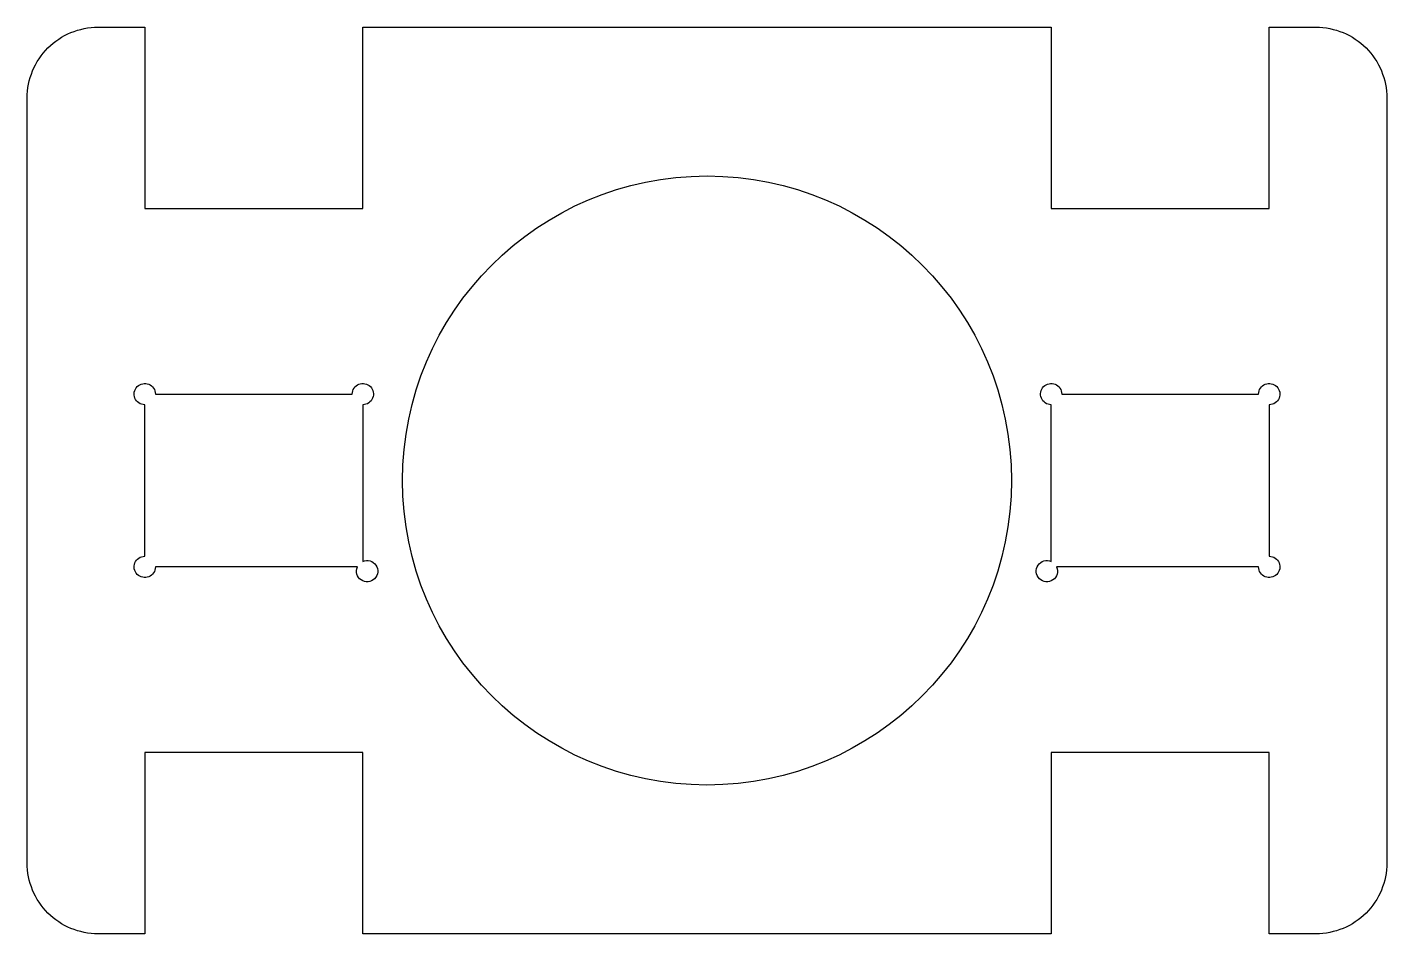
# Model space of a CAD drawing. Header units: millimetres. Extents: x -24 to 24, y -16 to 16.
import ezdxf

# ---------------------------------------------------------------- set-up
doc = ezdxf.new("R2010")
doc.units = ezdxf.units.MM
doc.layers.get('0').update_dxf_attribs({"linetype": 'CONTINUOUS'})

msp = doc.modelspace()

# ---------------------------------------------------------------- linework, layer by layer
for points in [[(24, -13.5, -0.414214), (21.5, -16), (19.85, -16), (19.85, -9.6), (12.15, -9.6), (12.15, -16), (-12.15, -16), (-12.15, -9.6), (-19.85, -9.6), (-19.85, -16), (-21.5, -16, -0.414214), (-24, -13.5), (-24, 13.5, -0.414214), (-21.5, 16), (-19.85, 16), (-19.85, 9.6), (-12.15, 9.6), (-12.15, 16), (12.15, 16), (12.15, 9.6), (19.85, 9.6), (19.85, 16), (21.5, 16, -0.414214), (24, 13.5)], [(-19.475, -3.05, -2.414214), (-19.85, -2.675), (-19.85, 2.675, -2.414214), (-19.475, 3.05), (-12.525, 3.05, -2.414214), (-12.15, 2.675), (-12.15, -2.856, -5.286832), (-12.344, -3.05)], [(19.85, -2.675, -2.414214), (19.475, -3.05), (12.344, -3.05, -5.286832), (12.15, -2.856), (12.15, 2.675, -2.414214), (12.525, 3.05), (19.475, 3.05, -2.414214), (19.85, 2.675)]]:
    msp.add_lwpolyline(points, format="xyb", close=True)
msp.add_circle((0, 0), 10.75)

doc.saveas('drawing.dxf')
